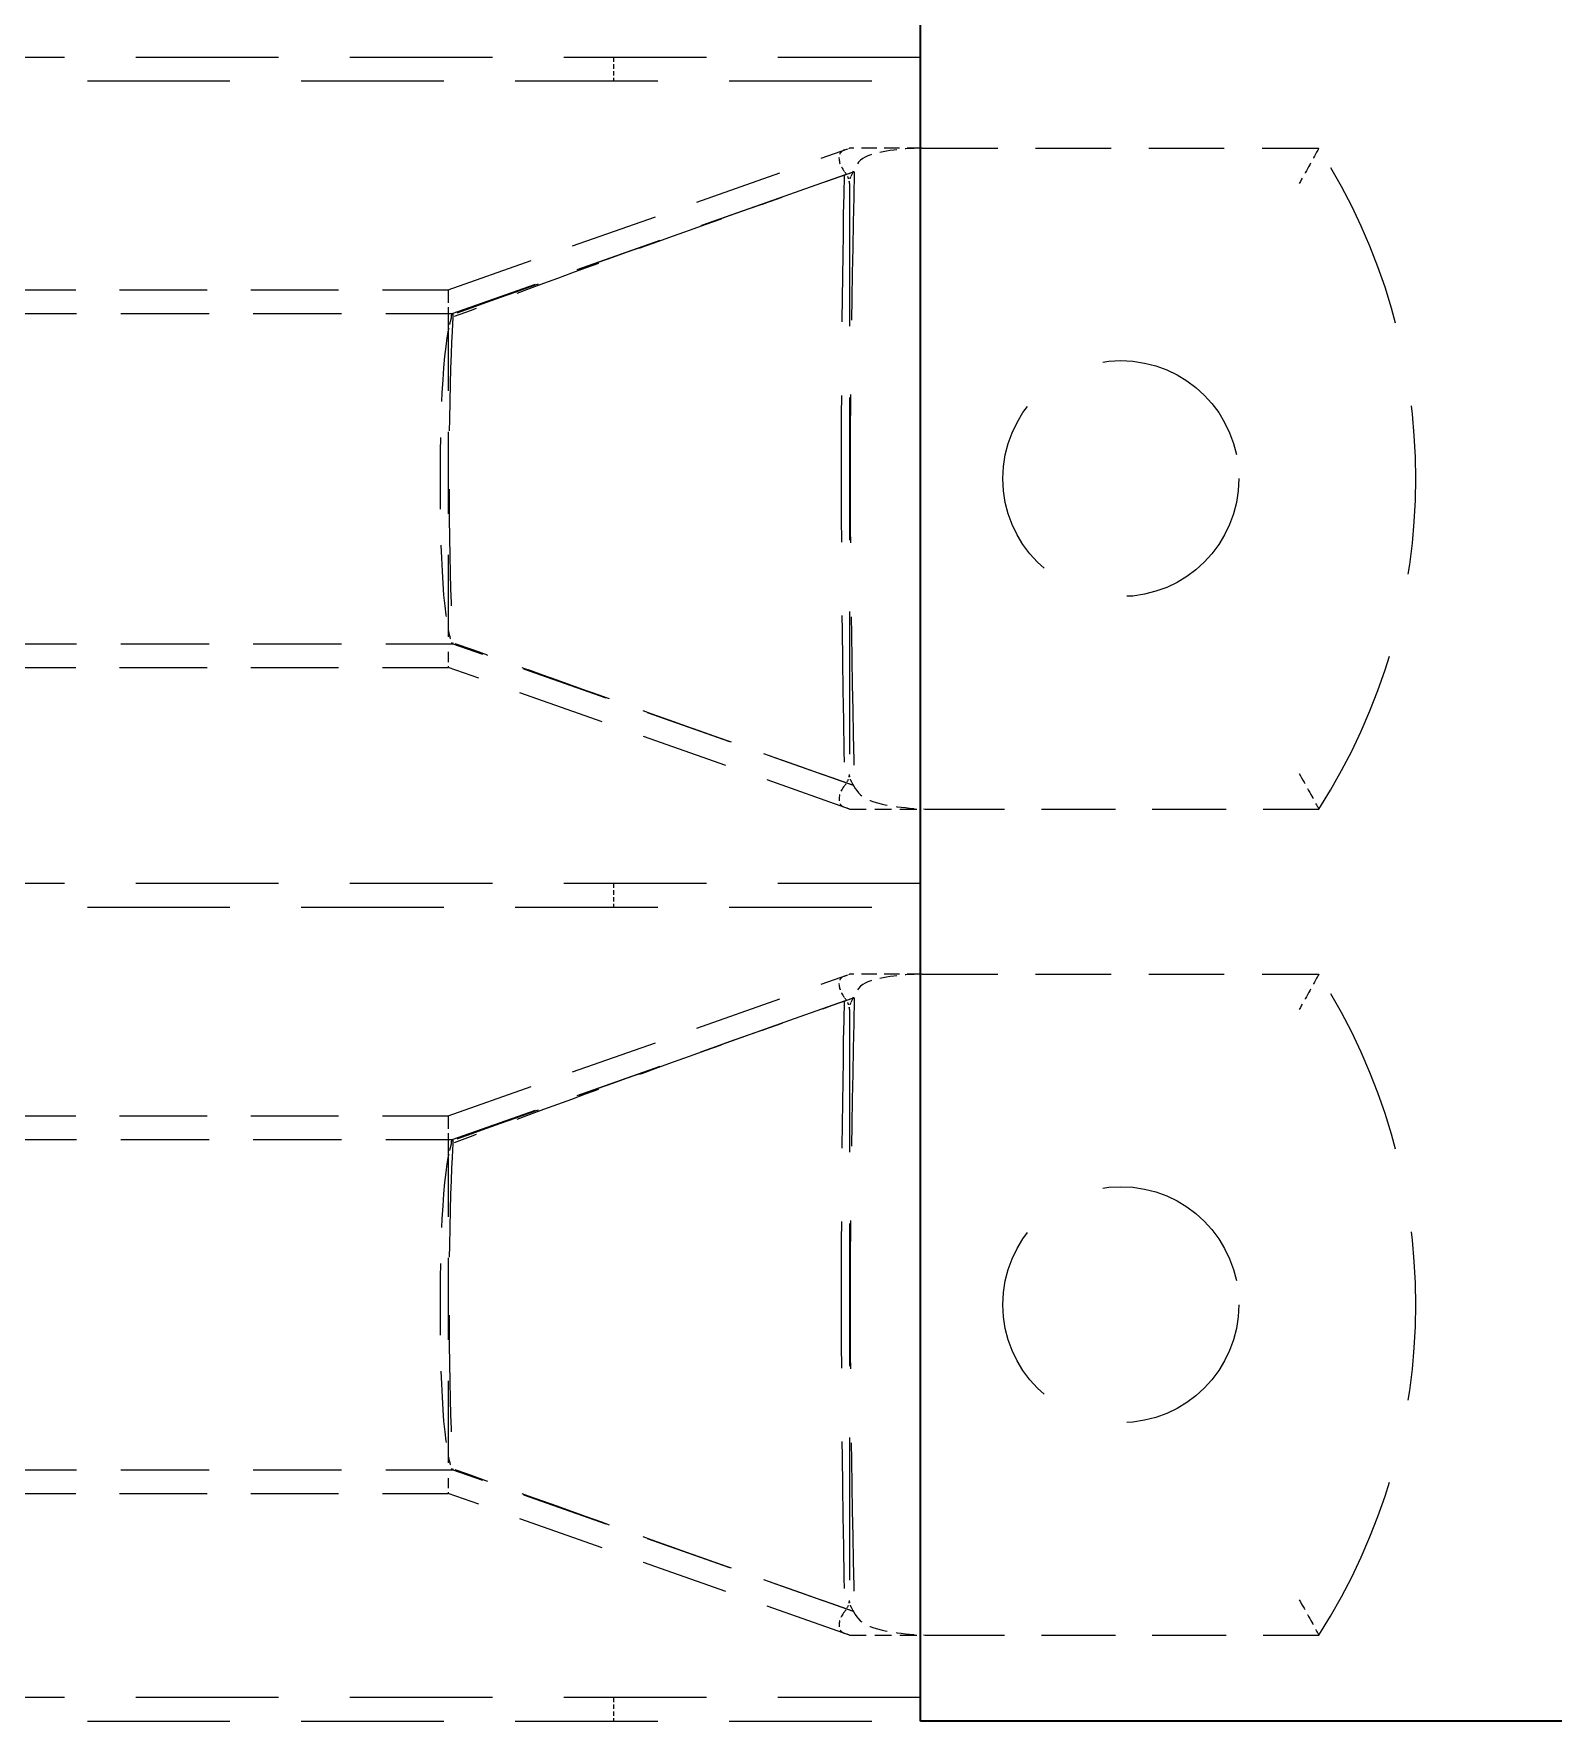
# Model space of a CAD drawing. Header units: millimetres. Extents: x -116965 to 323937, y 291661 to 566926.
# Drawn here: x -25186.9 to -25122.5, y 326404.8 to 326476.3 of the extents above; entities that cross this region are included whole.
import ezdxf

# ---------------------------------------------------------------- set-up
doc = ezdxf.new("R2010")
doc.units = ezdxf.units.MM
doc.linetypes.add('DASHED', pattern=[0.75, 0.5, -0.25])
doc.layers.add('Hidden Edges(Schneider)', color=7, linetype='DASHED', lineweight=18)
doc.layers.add('Sketch Geometry(Schneider)', color=7, linetype='Continuous', lineweight=35)

msp = doc.modelspace()

# ---------------------------------------------------------------- linework, layer by layer
at = {"layer": 'Hidden Edges(Schneider)', "ltscale": 13.152804}
msp.add_line((-25149.337048, 326406.814083), (-25149.335723, 326542.814083), dxfattribs=at)
at = {"layer": 'Hidden Edges(Schneider)', "ltscale": 12.088975}
for p, q in [((-25149.336381, 326475.314083), (-25211.836381, 326475.314692)), ((-25211.83639, 326474.314692), (-25149.33639, 326474.314083)), ((-25152.341278, 326469.964694), (-25152.341168, 326444.964694)), ((-25149.336721, 326440.314083), (-25211.836721, 326440.314692)), ((-25211.836731, 326439.314692), (-25149.336731, 326439.314083)), ((-25152.341223, 326434.964744), (-25152.341223, 326409.964744)), ((-25149.337058, 326405.814083), (-25211.837058, 326405.814692)), ((-25211.837067, 326404.814692), (-25149.337067, 326404.814083))]:
    msp.add_line(p, q, dxfattribs=at)
at = {"layer": 'Hidden Edges(Schneider)', "ltscale": 0.380655}
for p, q in [((-25162.336381, 326475.31421), (-25162.33639, 326474.31421)), ((-25162.336721, 326440.31421), (-25162.336731, 326439.31421)), ((-25162.337058, 326405.81421), (-25162.337067, 326404.81421))]:
    msp.add_line(p, q, dxfattribs=at)
at = {"layer": 'Hidden Edges(Schneider)', "ltscale": 7.449037}
for p, q in [((-25169.341258, 326465.464619), (-25152.406738, 326471.441592)), ((-25169.341223, 326430.464744), (-25152.406677, 326436.441643))]:
    msp.add_line(p, q, dxfattribs=at)
at = {"layer": 'Hidden Edges(Schneider)', "ltscale": 0.201338}
for p, q in [((-25152.550848, 326471.390693), (-25152.341283, 326471.464694)), ((-25152.550787, 326436.390744), (-25152.341222, 326436.464744))]:
    msp.add_line(p, q, dxfattribs=at)
at = {"layer": 'Hidden Edges(Schneider)', "ltscale": 1.288667}
for p, q in [((-25149.253379, 326471.464707), (-25152.341283, 326471.464694)), ((-25149.253317, 326436.464744), (-25152.341222, 326436.464744))]:
    msp.add_line(p, q, dxfattribs=at)
at = {"layer": 'Hidden Edges(Schneider)', "ltscale": 6.397583}
for p, q in [((-25149.253378, 326471.464707), (-25132.450759, 326471.464781)), ((-25149.253316, 326436.464744), (-25132.450698, 326436.464744))]:
    msp.add_line(p, q, dxfattribs=at)
at = {"layer": 'Hidden Edges(Schneider)', "ltscale": 7.478323}
for p, q in [((-25169.171086, 326464.464223), (-25152.169987, 326470.464695)), ((-25169.171055, 326429.464347), (-25152.16993, 326435.464744))]:
    msp.add_line(p, q, dxfattribs=at)
at = {"layer": 'Hidden Edges(Schneider)', "ltscale": 0.425662}
for p, q in [((-25152.168638, 326470.464695), (-25152.169987, 326470.464695)), ((-25152.168581, 326435.464744), (-25152.16993, 326435.464744))]:
    msp.add_line(p, q, dxfattribs=at)
at = {"layer": 'Hidden Edges(Schneider)', "ltscale": 0.012168}
for p, q in [((-25152.168637, 326470.464695), (-25152.136416, 326470.464695)), ((-25152.16858, 326435.464744), (-25152.136359, 326435.464744))]:
    msp.add_line(p, q, dxfattribs=at)
at = {"layer": 'Hidden Edges(Schneider)', "ltscale": 7.424625}
for p, q in [((-25188.841258, 326465.464534), (-25169.341258, 326465.464619)), ((-25188.841188, 326449.464534), (-25169.341188, 326449.464619)), ((-25188.841223, 326430.464744), (-25169.341223, 326430.464744)), ((-25188.841223, 326414.464744), (-25169.341223, 326414.464744))]:
    msp.add_line(p, q, dxfattribs=at)
at = {"layer": 'Hidden Edges(Schneider)', "ltscale": 0.668005}
for p, q in [((-25169.341258, 326465.464619), (-25169.341257, 326465.272957)), ((-25169.341223, 326430.464744), (-25169.341223, 326430.273082))]:
    msp.add_line(p, q, dxfattribs=at)
at = {"layer": 'Hidden Edges(Schneider)', "ltscale": 0.717562}
for p, q in [((-25169.341257, 326465.272957), (-25169.341254, 326464.650918)), ((-25169.341223, 326430.273082), (-25169.341223, 326429.651043))]:
    msp.add_line(p, q, dxfattribs=at)
at = {"layer": 'Hidden Edges(Schneider)', "ltscale": 7.490276}
for p, q in [((-25188.841254, 326464.464534), (-25169.168829, 326464.46462)), ((-25188.841223, 326429.464744), (-25169.168799, 326429.464744))]:
    msp.add_line(p, q, dxfattribs=at)
at = {"layer": 'Hidden Edges(Schneider)', "ltscale": 6.941694}
for p, q in [((-25169.341254, 326464.650918), (-25169.341191, 326450.120326)), ((-25169.341223, 326429.651043), (-25169.341223, 326415.120451))]:
    msp.add_line(p, q, dxfattribs=at)
at = {"layer": 'Hidden Edges(Schneider)', "ltscale": 7.490227}
for p, q in [((-25188.841192, 326450.464534), (-25169.168896, 326450.46462)), ((-25188.841223, 326415.464744), (-25169.168927, 326415.464744))]:
    msp.add_line(p, q, dxfattribs=at)
at = {"layer": 'Hidden Edges(Schneider)', "ltscale": 7.405894}
for p, q in [((-25152.169873, 326444.464695), (-25169.170885, 326450.464968)), ((-25152.16993, 326409.464744), (-25169.170916, 326415.465092))]:
    msp.add_line(p, q, dxfattribs=at)
at = {"layer": 'Hidden Edges(Schneider)', "ltscale": 0.873685}
for p, q in [((-25169.341191, 326450.120326), (-25169.341188, 326449.522955)), ((-25169.341223, 326415.120451), (-25169.341223, 326414.52308))]:
    msp.add_line(p, q, dxfattribs=at)
at = {"layer": 'Hidden Edges(Schneider)', "ltscale": 0.367974}
for p, q in [((-25169.341188, 326449.522955), (-25169.341188, 326449.464619)), ((-25169.341223, 326414.52308), (-25169.341223, 326414.464744))]:
    msp.add_line(p, q, dxfattribs=at)
at = {"layer": 'Hidden Edges(Schneider)', "ltscale": 7.405465}
for p, q in [((-25152.341161, 326443.464694), (-25169.341188, 326449.464619)), ((-25152.341223, 326408.464744), (-25169.341223, 326414.464744))]:
    msp.add_line(p, q, dxfattribs=at)
at = {"layer": 'Hidden Edges(Schneider)', "ltscale": 0.154332}
for p, q in [((-25152.169656, 326444.464694), (-25152.552106, 326444.599742)), ((-25152.169713, 326409.464744), (-25152.552163, 326409.599794))]:
    msp.add_line(p, q, dxfattribs=at)
at = {"layer": 'Hidden Edges(Schneider)', "ltscale": 0.240019}
for p, q in [((-25152.169873, 326444.464694), (-25152.169656, 326444.464694)), ((-25152.16993, 326409.464744), (-25152.169713, 326409.464744))]:
    msp.add_line(p, q, dxfattribs=at)
at = {"layer": 'Hidden Edges(Schneider)', "ltscale": 0.012599}
for p, q in [((-25152.169655, 326444.464695), (-25152.136302, 326444.464695)), ((-25152.169712, 326409.464744), (-25152.136359, 326409.464744))]:
    msp.add_line(p, q, dxfattribs=at)
at = {"layer": 'Hidden Edges(Schneider)', "ltscale": 0.201444}
for p, q in [((-25152.34116, 326443.464695), (-25152.550712, 326443.538796)), ((-25152.341222, 326408.464745), (-25152.550773, 326408.538848))]:
    msp.add_line(p, q, dxfattribs=at)
at = {"layer": 'Hidden Edges(Schneider)', "ltscale": 1.424246}
for p, q in [((-25152.34116, 326443.464695), (-25148.905811, 326443.46471)), ((-25152.341222, 326408.464745), (-25148.905872, 326408.464745))]:
    msp.add_line(p, q, dxfattribs=at)
at = {"layer": 'Hidden Edges(Schneider)', "ltscale": 6.265292}
for p, q in [((-25148.905811, 326443.464709), (-25132.450637, 326443.464781)), ((-25148.905872, 326408.464744), (-25132.450698, 326408.464744))]:
    msp.add_line(p, q, dxfattribs=at)
at = {"layer": 'Hidden Edges(Schneider)', "ltscale": 1.196077}
msp.add_line((-25149.337048, 326406.814083), (-25149.337067, 326404.814083), dxfattribs=at)
at = {"layer": 'Hidden Edges(Schneider)', "ltscale": 0.557454, "flags": 128}
for points in [[(-25152.550848, 326471.390693), (-25152.58941, 326471.375333), (-25152.624395, 326471.357709), (-25152.655859, 326471.337693), (-25152.68385, 326471.315161), (-25152.708414, 326471.289984), (-25152.729504, 326471.262191), (-25152.747075, 326471.231933), (-25152.761204, 326471.199263), (-25152.771957, 326471.164234), (-25152.779407, 326471.126897), (-25152.783617, 326471.087353), (-25152.784616, 326471.045894), (-25152.782422, 326471.002713), (-25152.777055, 326470.957984), (-25152.768534, 326470.911884), (-25152.756878, 326470.864586), (-25152.742115, 326470.816345), (-25152.724269, 326470.767557), (-25152.703328, 326470.718459), (-25152.679283, 326470.669275), (-25152.652201, 326470.620386), (-25152.622163, 326470.572183), (-25152.589158, 326470.524868), (-25152.553183, 326470.478642)], [(-25152.550787, 326436.390744), (-25152.589349, 326436.375385), (-25152.624334, 326436.357761), (-25152.655799, 326436.337745), (-25152.683789, 326436.315213), (-25152.708353, 326436.290036), (-25152.729444, 326436.262243), (-25152.747015, 326436.231985), (-25152.761144, 326436.199315), (-25152.771896, 326436.164286), (-25152.779347, 326436.12695), (-25152.783557, 326436.087405), (-25152.784556, 326436.045946), (-25152.782363, 326436.002765), (-25152.776996, 326435.958037), (-25152.768475, 326435.911936), (-25152.756819, 326435.864639), (-25152.742056, 326435.816397), (-25152.72421, 326435.76761), (-25152.70327, 326435.718511), (-25152.679226, 326435.669327), (-25152.652144, 326435.620438), (-25152.622105, 326435.572235), (-25152.589101, 326435.524919), (-25152.553126, 326435.478693)]]:
    msp.add_lwpolyline(points, dxfattribs=at)
at = {"layer": 'Hidden Edges(Schneider)', "ltscale": 1.451882, "flags": 128}
for points in [[(-25149.253379, 326471.464707), (-25149.429861, 326471.462789), (-25149.603556, 326471.457415), (-25149.777189, 326471.448905), (-25149.950498, 326471.437426), (-25150.122314, 326471.423155), (-25150.291467, 326471.406263), (-25150.456787, 326471.386927), (-25150.617102, 326471.36532), (-25150.771242, 326471.341616), (-25150.918036, 326471.315989), (-25151.056314, 326471.288614), (-25151.186047, 326471.259386), (-25151.313441, 326471.226311), (-25151.437697, 326471.188381), (-25151.558172, 326471.143994), (-25151.673042, 326471.091265), (-25151.77962, 326471.028294), (-25151.875263, 326470.953786), (-25151.958414, 326470.868083), (-25152.031815, 326470.769764), (-25152.097316, 326470.660089), (-25152.157957, 326470.539665), (-25152.216986, 326470.408842), (-25152.277644, 326470.267968)], [(-25149.253317, 326436.464744), (-25149.4298, 326436.462827), (-25149.603495, 326436.457454), (-25149.777128, 326436.448944), (-25149.950437, 326436.437466), (-25150.122253, 326436.423195), (-25150.291406, 326436.406305), (-25150.456726, 326436.386969), (-25150.617041, 326436.365363), (-25150.771181, 326436.341659), (-25150.917975, 326436.316033), (-25151.056253, 326436.288658), (-25151.185986, 326436.259431), (-25151.31338, 326436.226357), (-25151.437637, 326436.188428), (-25151.558112, 326436.144041), (-25151.672982, 326436.091312), (-25151.77956, 326436.028342), (-25151.875204, 326435.953834), (-25151.958355, 326435.868132), (-25152.031757, 326435.769814), (-25152.097258, 326435.660138), (-25152.157899, 326435.539715), (-25152.21693, 326435.408891), (-25152.277588, 326435.268018)]]:
    msp.add_lwpolyline(points, dxfattribs=at)
at = {"layer": 'Hidden Edges(Schneider)', "ltscale": 0.963137, "flags": 128}
for points in [[(-25132.45076, 326471.464781), (-25132.452768, 326471.461101), (-25132.458752, 326471.450148), (-25132.468637, 326471.432058), (-25132.48236, 326471.406964), (-25132.499846, 326471.375001), (-25132.520898, 326471.336566), (-25132.545269, 326471.292105), (-25132.572811, 326471.241927), (-25132.603361, 326471.186342), (-25132.636763, 326471.125656), (-25132.672774, 326471.060341), (-25132.711083, 326470.990975), (-25132.751518, 326470.91789), (-25132.793913, 326470.841411), (-25132.838097, 326470.761863), (-25132.883901, 326470.679573), (-25132.931108, 326470.594948), (-25132.979507, 326470.508388), (-25133.028935, 326470.420182), (-25133.079241, 326470.330621), (-25133.130253, 326470.240018), (-25133.181813, 326470.148667), (-25133.233773, 326470.056832), (-25133.285987, 326469.964777)], [(-25133.285877, 326444.964777), (-25133.233663, 326444.872723), (-25133.181701, 326444.78089), (-25133.130141, 326444.689537), (-25133.079128, 326444.598936), (-25133.028821, 326444.509374), (-25132.979392, 326444.421169), (-25132.930993, 326444.334609), (-25132.883786, 326444.249985), (-25132.83798, 326444.167695), (-25132.793796, 326444.088149), (-25132.7514, 326444.01167), (-25132.710964, 326443.938585), (-25132.672655, 326443.86922), (-25132.636644, 326443.803905), (-25132.603241, 326443.743218), (-25132.57269, 326443.687633), (-25132.545147, 326443.637456), (-25132.520776, 326443.592996), (-25132.499724, 326443.55456), (-25132.482238, 326443.522598), (-25132.468514, 326443.497505), (-25132.458629, 326443.479413), (-25132.452645, 326443.468461), (-25132.450638, 326443.464782)], [(-25132.450699, 326436.464744), (-25132.452706, 326436.461064), (-25132.458691, 326436.450111), (-25132.468576, 326436.432021), (-25132.482299, 326436.406927), (-25132.499785, 326436.374965), (-25132.520837, 326436.336529), (-25132.545208, 326436.292069), (-25132.57275, 326436.241891), (-25132.603301, 326436.186305), (-25132.636704, 326436.12562), (-25132.672714, 326436.060305), (-25132.711023, 326435.99094), (-25132.751459, 326435.917855), (-25132.793855, 326435.841375), (-25132.838039, 326435.761828), (-25132.883843, 326435.679538), (-25132.93105, 326435.594914), (-25132.979449, 326435.508353), (-25133.028878, 326435.420148), (-25133.079185, 326435.330587), (-25133.130197, 326435.239984), (-25133.181757, 326435.148633), (-25133.233718, 326435.056798), (-25133.285932, 326434.964744)], [(-25133.285932, 326409.964744), (-25133.233718, 326409.87269), (-25133.181757, 326409.780856), (-25133.130197, 326409.689504), (-25133.079185, 326409.598902), (-25133.028878, 326409.50934), (-25132.979449, 326409.421135), (-25132.93105, 326409.334575), (-25132.883844, 326409.24995), (-25132.838039, 326409.16766), (-25132.793855, 326409.088114), (-25132.751459, 326409.011634), (-25132.711023, 326408.938549), (-25132.672714, 326408.869184), (-25132.636704, 326408.803869), (-25132.603301, 326408.743182), (-25132.57275, 326408.687597), (-25132.545208, 326408.63742), (-25132.520837, 326408.592959), (-25132.499785, 326408.554524), (-25132.482299, 326408.522561), (-25132.468576, 326408.497468), (-25132.458691, 326408.479377), (-25132.452706, 326408.468424), (-25132.450699, 326408.464745)]]:
    msp.add_lwpolyline(points, dxfattribs=at)
at = {"layer": 'Hidden Edges(Schneider)', "ltscale": 7.309569, "flags": 128}
for points in [[(-25168.961305, 326464.488023), (-25168.328788, 326464.71578), (-25167.711915, 326464.937709), (-25167.107708, 326465.154887), (-25166.513174, 326465.368393), (-25165.925316, 326465.579306), (-25165.341132, 326465.788701), (-25164.757615, 326465.997654), (-25164.171757, 326466.207238), (-25163.580549, 326466.418524), (-25162.980977, 326466.63258), (-25162.370033, 326466.850476), (-25161.744705, 326467.073273), (-25161.101987, 326467.302034), (-25160.438879, 326467.537817), (-25159.7447, 326467.784409), (-25159.006429, 326468.046415), (-25158.229236, 326468.321984), (-25157.418728, 326468.609122), (-25156.580521, 326468.905849), (-25155.720225, 326469.210193), (-25154.84344, 326469.520194), (-25153.955751, 326469.833904), (-25153.062727, 326470.149382), (-25152.169911, 326470.464695)], [(-25168.961274, 326429.488147), (-25168.328756, 326429.7159), (-25167.711882, 326429.937827), (-25167.107674, 326430.155002), (-25166.513139, 326430.368506), (-25165.92528, 326430.579416), (-25165.341095, 326430.788809), (-25164.757578, 326430.997759), (-25164.171719, 326431.20734), (-25163.58051, 326431.418624), (-25162.980937, 326431.632678), (-25162.369992, 326431.85057), (-25161.744663, 326432.073365), (-25161.101944, 326432.302122), (-25160.438835, 326432.537903), (-25159.744655, 326432.784492), (-25159.006383, 326433.046495), (-25158.229188, 326433.32206), (-25157.418679, 326433.609195), (-25156.580471, 326433.905918), (-25155.720173, 326434.210258), (-25154.843387, 326434.520256), (-25153.955697, 326434.833962), (-25153.062672, 326435.149436), (-25152.169854, 326435.464744)]]:
    msp.add_lwpolyline(points, dxfattribs=at)
at = {"layer": 'Hidden Edges(Schneider)', "ltscale": 0.162718, "flags": 128}
for points in [[(-25152.571657, 326470.321751), (-25152.55494, 326470.327668), (-25152.538214, 326470.333589), (-25152.521482, 326470.339513), (-25152.504745, 326470.34544), (-25152.488001, 326470.35137), (-25152.47125, 326470.357304), (-25152.454494, 326470.363241), (-25152.437731, 326470.369181), (-25152.42096, 326470.375125), (-25152.404185, 326470.381072), (-25152.387401, 326470.387023), (-25152.370614, 326470.392977), (-25152.353817, 326470.398934), (-25152.337016, 326470.404895), (-25152.320207, 326470.410859), (-25152.303392, 326470.416826), (-25152.286571, 326470.422798), (-25152.269741, 326470.428772), (-25152.252907, 326470.43475), (-25152.236067, 326470.440732), (-25152.219218, 326470.446717), (-25152.202364, 326470.452706), (-25152.185503, 326470.458699), (-25152.168638, 326470.464695)], [(-25152.571601, 326435.321803), (-25152.554883, 326435.32772), (-25152.538158, 326435.33364), (-25152.521426, 326435.339564), (-25152.504689, 326435.345491), (-25152.487945, 326435.351422), (-25152.471193, 326435.357355), (-25152.454437, 326435.363292), (-25152.437674, 326435.369232), (-25152.420904, 326435.375176), (-25152.404129, 326435.381123), (-25152.387344, 326435.387073), (-25152.370557, 326435.393027), (-25152.35376, 326435.398984), (-25152.336959, 326435.404945), (-25152.32015, 326435.410909), (-25152.303335, 326435.416877), (-25152.286514, 326435.422848), (-25152.269684, 326435.428822), (-25152.25285, 326435.4348), (-25152.23601, 326435.440782), (-25152.219161, 326435.446767), (-25152.202307, 326435.452756), (-25152.185446, 326435.458748), (-25152.168581, 326435.464744)]]:
    msp.add_lwpolyline(points, dxfattribs=at)
at = {"layer": 'Hidden Edges(Schneider)', "ltscale": 0.21928, "flags": 128}
for points in [[(-25152.341277, 326469.964694), (-25152.341735, 326469.988177), (-25152.343096, 326470.011602), (-25152.345349, 326470.034964), (-25152.34848, 326470.058258), (-25152.352473, 326470.081481), (-25152.357292, 326470.10453), (-25152.362897, 326470.127329), (-25152.369251, 326470.149874), (-25152.376323, 326470.172157), (-25152.384083, 326470.194173), (-25152.3925, 326470.215916), (-25152.401536, 326470.23738), (-25152.411166, 326470.258558), (-25152.421353, 326470.279446), (-25152.432068, 326470.300037), (-25152.443276, 326470.320324), (-25152.455009, 326470.340402), (-25152.467328, 326470.360403), (-25152.480229, 326470.380325), (-25152.493702, 326470.400164), (-25152.507743, 326470.419918), (-25152.522341, 326470.439585), (-25152.53749, 326470.45916), (-25152.553183, 326470.478642)], [(-25152.341222, 326434.964744), (-25152.34168, 326434.988227), (-25152.343041, 326435.011652), (-25152.345294, 326435.035014), (-25152.348425, 326435.058309), (-25152.352418, 326435.081531), (-25152.357236, 326435.10458), (-25152.362842, 326435.12738), (-25152.369196, 326435.149924), (-25152.376267, 326435.172208), (-25152.384028, 326435.194224), (-25152.392444, 326435.215967), (-25152.40148, 326435.23743), (-25152.41111, 326435.258609), (-25152.421297, 326435.279497), (-25152.432012, 326435.300087), (-25152.44322, 326435.320375), (-25152.454952, 326435.340453), (-25152.467271, 326435.360454), (-25152.480172, 326435.380376), (-25152.493645, 326435.400215), (-25152.507686, 326435.419969), (-25152.522284, 326435.439636), (-25152.537433, 326435.459211), (-25152.553126, 326435.478693)]]:
    msp.add_lwpolyline(points, dxfattribs=at)
at = {"layer": 'Hidden Edges(Schneider)', "ltscale": 12.573951, "flags": 128}
for points in [[(-25152.136415, 326470.464695), (-25152.159318, 326469.385543), (-25152.181715, 326468.313429), (-25152.203316, 326467.243659), (-25152.22382, 326466.171539), (-25152.242936, 326465.092373), (-25152.260367, 326464.001466), (-25152.275819, 326462.894126), (-25152.288844, 326461.778848), (-25152.298976, 326460.67974), (-25152.3062, 326459.593336), (-25152.310509, 326458.515173), (-25152.311899, 326457.440792), (-25152.310366, 326456.36573), (-25152.305905, 326455.285527), (-25152.298514, 326454.195723), (-25152.288186, 326453.091857), (-25152.275032, 326451.977732), (-25152.259604, 326450.880531), (-25152.24223, 326449.798842), (-25152.223197, 326448.728143), (-25152.202801, 326447.663904), (-25152.181324, 326446.601599), (-25152.159063, 326445.536705), (-25152.136301, 326444.464694)], [(-25152.136358, 326435.464744), (-25152.159266, 326434.385592), (-25152.181667, 326433.313479), (-25152.203273, 326432.243709), (-25152.223782, 326431.171589), (-25152.242903, 326430.092423), (-25152.260338, 326429.001516), (-25152.275795, 326427.894176), (-25152.288825, 326426.778898), (-25152.298962, 326425.679791), (-25152.306191, 326424.593386), (-25152.310504, 326423.515223), (-25152.311899, 326422.440842), (-25152.310371, 326421.365781), (-25152.305915, 326420.285577), (-25152.298528, 326419.195773), (-25152.288205, 326418.091907), (-25152.275056, 326416.977782), (-25152.259633, 326415.880581), (-25152.242264, 326414.798892), (-25152.223236, 326413.728193), (-25152.202844, 326412.663954), (-25152.181372, 326411.601649), (-25152.159115, 326410.536755), (-25152.136358, 326409.464744)]]:
    msp.add_lwpolyline(points, dxfattribs=at)
at = {"layer": 'Hidden Edges(Schneider)', "ltscale": 7.371637, "flags": 128}
for points in [[(-25152.571657, 326470.321751), (-25153.530187, 326469.981156), (-25154.44319, 326469.656345), (-25155.313679, 326469.346235), (-25156.144662, 326469.049749), (-25156.93914, 326468.76581), (-25157.700119, 326468.493343), (-25158.430596, 326468.231278), (-25159.133565, 326467.978543), (-25159.812023, 326467.734069), (-25160.46896, 326467.496787), (-25161.107368, 326467.265628), (-25161.730238, 326467.039521), (-25162.340572, 326466.817394), (-25162.941366, 326466.598173), (-25163.535636, 326466.380782), (-25164.126391, 326466.164145), (-25164.716654, 326465.947182), (-25165.309448, 326465.728815), (-25165.907796, 326465.507967), (-25166.514719, 326465.283558), (-25167.133228, 326465.054507), (-25167.766321, 326464.819735), (-25168.416998, 326464.578154), (-25169.088226, 326464.328677)], [(-25152.571601, 326435.321803), (-25153.530132, 326434.981212), (-25154.443137, 326434.656404), (-25155.313627, 326434.346299), (-25156.144611, 326434.049816), (-25156.939091, 326433.76588), (-25157.70007, 326433.493417), (-25158.430549, 326433.231355), (-25159.133519, 326432.978623), (-25159.811977, 326432.734152), (-25160.468916, 326432.496873), (-25161.107325, 326432.265717), (-25161.730196, 326432.039613), (-25162.34053, 326431.817489), (-25162.941326, 326431.59827), (-25163.535596, 326431.380882), (-25164.126352, 326431.164247), (-25164.716617, 326430.947287), (-25165.309412, 326430.728923), (-25165.907761, 326430.508077), (-25166.514684, 326430.28367), (-25167.133195, 326430.054623), (-25167.766289, 326429.819853), (-25168.416967, 326429.578275), (-25169.088196, 326429.328801)]]:
    msp.add_lwpolyline(points, dxfattribs=at)
at = {"layer": 'Hidden Edges(Schneider)', "ltscale": 12.438948, "flags": 128}
for points in [[(-25152.571657, 326470.321751), (-25152.586598, 326469.50518), (-25152.601028, 326468.667774), (-25152.614829, 326467.809309), (-25152.627881, 326466.92956), (-25152.640069, 326466.028303), (-25152.651271, 326465.105314), (-25152.661371, 326464.160369), (-25152.67025, 326463.193243), (-25152.67779, 326462.203712), (-25152.683867, 326461.191552), (-25152.688371, 326460.156539), (-25152.691177, 326459.098448), (-25152.692169, 326458.017055), (-25152.69123, 326456.912136), (-25152.688238, 326455.783467), (-25152.683075, 326454.630823), (-25152.675625, 326453.453981), (-25152.665768, 326452.252715), (-25152.653384, 326451.026801), (-25152.638358, 326449.776017), (-25152.620566, 326448.500137), (-25152.599978, 326447.202334), (-25152.576984, 326445.89735), (-25152.552106, 326444.599742)], [(-25152.571601, 326435.321803), (-25152.586545, 326434.505232), (-25152.600979, 326433.667825), (-25152.614783, 326432.80936), (-25152.627839, 326431.929611), (-25152.640032, 326431.028354), (-25152.651238, 326430.105366), (-25152.661342, 326429.160421), (-25152.670225, 326428.193295), (-25152.677769, 326427.203764), (-25152.683851, 326426.191604), (-25152.688359, 326425.156591), (-25152.69117, 326424.0985), (-25152.692167, 326423.017107), (-25152.691232, 326421.912188), (-25152.688245, 326420.783519), (-25152.683088, 326419.630875), (-25152.675642, 326418.454033), (-25152.665791, 326417.252767), (-25152.653412, 326416.026853), (-25152.638392, 326414.776069), (-25152.620606, 326413.500188), (-25152.600023, 326412.202385), (-25152.577035, 326410.897401), (-25152.552163, 326409.599794)]]:
    msp.add_lwpolyline(points, dxfattribs=at)
at = {"layer": 'Hidden Edges(Schneider)', "ltscale": 0.119471, "flags": 128}
for points in [[(-25152.341277, 326469.964694), (-25152.34116, 326469.977961), (-25152.34081, 326469.991186), (-25152.340223, 326470.004368), (-25152.339408, 326470.017508), (-25152.338361, 326470.030603), (-25152.337086, 326470.043655), (-25152.335581, 326470.056663), (-25152.333853, 326470.069625), (-25152.331898, 326470.082543), (-25152.329719, 326470.095415), (-25152.32732, 326470.10824), (-25152.324698, 326470.121019), (-25152.321858, 326470.133752), (-25152.318802, 326470.146434), (-25152.315538, 326470.15903), (-25152.312074, 326470.171527), (-25152.308414, 326470.183925), (-25152.304564, 326470.196225), (-25152.300525, 326470.208427), (-25152.296303, 326470.220531), (-25152.291899, 326470.232537), (-25152.287319, 326470.244445), (-25152.282565, 326470.256255), (-25152.277644, 326470.267968)], [(-25152.341222, 326434.964744), (-25152.341105, 326434.978012), (-25152.340755, 326434.991236), (-25152.340168, 326435.004419), (-25152.339353, 326435.017558), (-25152.338306, 326435.030654), (-25152.33703, 326435.043706), (-25152.335526, 326435.056713), (-25152.333798, 326435.069676), (-25152.331842, 326435.082593), (-25152.329663, 326435.095465), (-25152.327265, 326435.108291), (-25152.324642, 326435.12107), (-25152.321803, 326435.133802), (-25152.318746, 326435.146484), (-25152.315482, 326435.15908), (-25152.312018, 326435.171577), (-25152.308358, 326435.183976), (-25152.304508, 326435.196276), (-25152.300469, 326435.208478), (-25152.296247, 326435.220581), (-25152.291843, 326435.232587), (-25152.287263, 326435.244495), (-25152.282509, 326435.256305), (-25152.277588, 326435.268018)]]:
    msp.add_lwpolyline(points, dxfattribs=at)
at = {"layer": 'Hidden Edges(Schneider)', "ltscale": 0.604199, "flags": 128}
for points in [[(-25169.213827, 326464.281968), (-25169.218773, 326464.266704), (-25169.223763, 326464.250839), (-25169.228794, 326464.234375), (-25169.233866, 326464.217313), (-25169.238976, 326464.199654), (-25169.244125, 326464.181401), (-25169.24931, 326464.162554), (-25169.254529, 326464.143115), (-25169.259783, 326464.123084), (-25169.265066, 326464.102465), (-25169.270379, 326464.081256), (-25169.275721, 326464.059461), (-25169.281087, 326464.03708), (-25169.286478, 326464.014115), (-25169.291891, 326463.990567), (-25169.297325, 326463.966438), (-25169.302775, 326463.941728), (-25169.308242, 326463.916441), (-25169.313722, 326463.890575), (-25169.319213, 326463.864133), (-25169.324714, 326463.837116), (-25169.330222, 326463.809526), (-25169.335735, 326463.781363), (-25169.34125, 326463.75263)], [(-25169.213797, 326429.282093), (-25169.218743, 326429.266828), (-25169.223733, 326429.250963), (-25169.228764, 326429.234499), (-25169.233836, 326429.217437), (-25169.238947, 326429.199779), (-25169.244095, 326429.181525), (-25169.249281, 326429.162678), (-25169.2545, 326429.14324), (-25169.259754, 326429.123209), (-25169.265037, 326429.102589), (-25169.27035, 326429.081381), (-25169.275692, 326429.059586), (-25169.281059, 326429.037205), (-25169.286449, 326429.01424), (-25169.291863, 326428.990692), (-25169.297296, 326428.966563), (-25169.302746, 326428.941853), (-25169.308213, 326428.916566), (-25169.313693, 326428.890699), (-25169.319185, 326428.864258), (-25169.324686, 326428.837241), (-25169.330194, 326428.809651), (-25169.335708, 326428.781488), (-25169.341222, 326428.752755)]]:
    msp.add_lwpolyline(points, dxfattribs=at)
at = {"layer": 'Hidden Edges(Schneider)', "ltscale": 9.881584, "flags": 128}
for points in [[(-25169.144752, 326464.421931), (-25169.153879, 326464.27682), (-25169.167074, 326464.031299), (-25169.183508, 326463.687912), (-25169.202181, 326463.252752), (-25169.222025, 326462.73287), (-25169.242031, 326462.134018), (-25169.26106, 326461.465823), (-25169.278094, 326460.740041), (-25169.292338, 326459.964838), (-25169.302995, 326459.151342), (-25169.309567, 326458.315108), (-25169.311829, 326457.465768), (-25169.309584, 326456.614375), (-25169.302962, 326455.77787), (-25169.292334, 326454.966385), (-25169.278102, 326454.189747), (-25169.26102, 326453.463295), (-25169.242015, 326452.796517), (-25169.222004, 326452.197129), (-25169.202133, 326451.676431), (-25169.183491, 326451.241961), (-25169.167049, 326450.898629), (-25169.153815, 326450.652359), (-25169.144688, 326450.50727)], [(-25169.144721, 326429.422055), (-25169.153849, 326429.276944), (-25169.167046, 326429.031424), (-25169.183481, 326428.688036), (-25169.202155, 326428.252877), (-25169.222002, 326427.732995), (-25169.24201, 326427.134142), (-25169.261042, 326426.465947), (-25169.27808, 326425.740165), (-25169.292328, 326424.964963), (-25169.302987, 326424.151467), (-25169.309563, 326423.315233), (-25169.311829, 326422.465893), (-25169.309588, 326421.6145), (-25169.302969, 326420.777995), (-25169.292345, 326419.96651), (-25169.278117, 326419.189871), (-25169.261037, 326418.463419), (-25169.242036, 326417.796641), (-25169.222027, 326417.197253), (-25169.202159, 326416.676556), (-25169.183518, 326416.242085), (-25169.167078, 326415.898753), (-25169.153844, 326415.652483), (-25169.144719, 326415.507394)]]:
    msp.add_lwpolyline(points, dxfattribs=at)
at = {"layer": 'Hidden Edges(Schneider)', "ltscale": 0.583476, "flags": 128}
for points in [[(-25169.213827, 326464.281968), (-25169.212196, 326464.296157), (-25169.210551, 326464.309783), (-25169.208891, 326464.322843), (-25169.207216, 326464.335338), (-25169.205526, 326464.347265), (-25169.203821, 326464.358623), (-25169.202102, 326464.369411), (-25169.200369, 326464.379628), (-25169.198621, 326464.389272), (-25169.196859, 326464.398342), (-25169.195084, 326464.406834), (-25169.193296, 326464.414742), (-25169.191496, 326464.422069), (-25169.189685, 326464.428813), (-25169.187862, 326464.434974), (-25169.186027, 326464.440554), (-25169.184182, 326464.445552), (-25169.182324, 326464.449968), (-25169.180456, 326464.453803), (-25169.178578, 326464.457056), (-25169.176689, 326464.459729), (-25169.17479, 326464.461821), (-25169.172882, 326464.463333), (-25169.170964, 326464.464265)], [(-25169.213797, 326429.282093), (-25169.212166, 326429.296282), (-25169.210521, 326429.309907), (-25169.208861, 326429.322968), (-25169.207186, 326429.335463), (-25169.205495, 326429.34739), (-25169.203791, 326429.358747), (-25169.202072, 326429.369536), (-25169.200338, 326429.379752), (-25169.198591, 326429.389396), (-25169.196829, 326429.398466), (-25169.195054, 326429.406958), (-25169.193266, 326429.414867), (-25169.191466, 326429.422194), (-25169.189655, 326429.428937), (-25169.187831, 326429.435099), (-25169.185996, 326429.440678), (-25169.184151, 326429.445676), (-25169.182294, 326429.450092), (-25169.180426, 326429.453927), (-25169.178547, 326429.45718), (-25169.176659, 326429.459854), (-25169.17476, 326429.461946), (-25169.172851, 326429.463457), (-25169.170933, 326429.464389)]]:
    msp.add_lwpolyline(points, dxfattribs=at)
at = {"layer": 'Hidden Edges(Schneider)', "ltscale": 0.321406, "flags": 128}
for points in [[(-25169.170964, 326464.464265), (-25169.1699, 326464.464531), (-25169.168834, 326464.46462), (-25169.167765, 326464.464532), (-25169.166693, 326464.464268), (-25169.165618, 326464.463827), (-25169.164542, 326464.46321), (-25169.163462, 326464.462415), (-25169.16238, 326464.461444), (-25169.161295, 326464.460297), (-25169.160208, 326464.458973), (-25169.159118, 326464.457473), (-25169.158025, 326464.455796), (-25169.15693, 326464.453943), (-25169.155834, 326464.451914), (-25169.154736, 326464.449708), (-25169.153634, 326464.447326), (-25169.15253, 326464.444768), (-25169.151425, 326464.442034), (-25169.150318, 326464.439123), (-25169.149209, 326464.436037), (-25169.148097, 326464.432774), (-25169.146984, 326464.429336), (-25169.145869, 326464.425721), (-25169.144752, 326464.421931)], [(-25169.170933, 326429.464389), (-25169.16987, 326429.464655), (-25169.168803, 326429.464744), (-25169.167735, 326429.464656), (-25169.166662, 326429.464392), (-25169.165588, 326429.463951), (-25169.164511, 326429.463334), (-25169.163431, 326429.462539), (-25169.162349, 326429.461568), (-25169.161264, 326429.460421), (-25169.160177, 326429.459097), (-25169.159087, 326429.457597), (-25169.157994, 326429.45592), (-25169.1569, 326429.454067), (-25169.155803, 326429.452038), (-25169.154705, 326429.449832), (-25169.153604, 326429.44745), (-25169.1525, 326429.444892), (-25169.151395, 326429.442158), (-25169.150287, 326429.439248), (-25169.149179, 326429.436161), (-25169.148066, 326429.432899), (-25169.146953, 326429.42946), (-25169.145838, 326429.425845), (-25169.144721, 326429.422055)]]:
    msp.add_lwpolyline(points, dxfattribs=at)
at = {"layer": 'Hidden Edges(Schneider)', "ltscale": 6.079625, "flags": 128}
for points in [[(-25169.34125, 326463.75263), (-25169.39628, 326463.43276), (-25169.448899, 326463.059079), (-25169.497367, 326462.634682), (-25169.540579, 326462.163653), (-25169.578099, 326461.649839), (-25169.609783, 326461.099535), (-25169.635893, 326460.516851), (-25169.656746, 326459.905672), (-25169.672605, 326459.271082), (-25169.683647, 326458.621709), (-25169.6901, 326457.962459), (-25169.692093, 326457.297829), (-25169.689642, 326456.633259), (-25169.682727, 326455.977865), (-25169.671252, 326455.336661), (-25169.655016, 326454.714017), (-25169.633738, 326454.11478), (-25169.607255, 326453.547075), (-25169.575341, 326453.015394), (-25169.537797, 326452.523284), (-25169.494701, 326452.075056), (-25169.446763, 326451.676435), (-25169.395048, 326451.330082), (-25169.341194, 326451.038363)], [(-25169.341222, 326428.752755), (-25169.396254, 326428.432885), (-25169.448874, 326428.059205), (-25169.497345, 326427.634808), (-25169.540558, 326427.163779), (-25169.578081, 326426.649965), (-25169.609768, 326426.099661), (-25169.635879, 326425.516977), (-25169.656735, 326424.905798), (-25169.672597, 326424.271209), (-25169.683642, 326423.621835), (-25169.690098, 326422.962585), (-25169.692093, 326422.297956), (-25169.689646, 326421.633385), (-25169.682733, 326420.977992), (-25169.671262, 326420.336787), (-25169.655028, 326419.714143), (-25169.633752, 326419.114907), (-25169.607273, 326418.547201), (-25169.57536, 326418.01552), (-25169.537819, 326417.52341), (-25169.494725, 326417.075182), (-25169.446788, 326416.67656), (-25169.395075, 326416.330207), (-25169.341222, 326416.038488)]]:
    msp.add_lwpolyline(points, dxfattribs=at)
at = {"layer": 'Hidden Edges(Schneider)', "ltscale": 0.741282, "flags": 128}
for points in [[(-25169.341194, 326451.038363), (-25169.334587, 326451.006684), (-25169.327988, 326450.975871), (-25169.321397, 326450.945926), (-25169.314821, 326450.916851), (-25169.308263, 326450.888658), (-25169.30173, 326450.861352), (-25169.295226, 326450.834937), (-25169.288753, 326450.809414), (-25169.282316, 326450.784788), (-25169.275918, 326450.761056), (-25169.269561, 326450.738225), (-25169.26325, 326450.716293), (-25169.256988, 326450.695262), (-25169.250776, 326450.675137), (-25169.244619, 326450.655916), (-25169.238519, 326450.637603), (-25169.232477, 326450.620201), (-25169.226496, 326450.60371), (-25169.220581, 326450.588131), (-25169.21473, 326450.573469), (-25169.208948, 326450.559721), (-25169.203236, 326450.546895), (-25169.197594, 326450.53499), (-25169.192027, 326450.524006)], [(-25169.341222, 326416.038488), (-25169.334616, 326416.006809), (-25169.328016, 326415.975996), (-25169.321425, 326415.946051), (-25169.31485, 326415.916975), (-25169.308292, 326415.888782), (-25169.301759, 326415.861476), (-25169.295255, 326415.835062), (-25169.288782, 326415.809539), (-25169.282345, 326415.784913), (-25169.275947, 326415.761181), (-25169.269591, 326415.73835), (-25169.26328, 326415.716418), (-25169.257018, 326415.695387), (-25169.250806, 326415.675262), (-25169.244649, 326415.656041), (-25169.238549, 326415.637728), (-25169.232507, 326415.620326), (-25169.226526, 326415.603834), (-25169.220611, 326415.588256), (-25169.21476, 326415.573593), (-25169.208979, 326415.559846), (-25169.203266, 326415.547019), (-25169.197624, 326415.535115), (-25169.192057, 326415.524131)]]:
    msp.add_lwpolyline(points, dxfattribs=at)
at = {"layer": 'Hidden Edges(Schneider)', "ltscale": 0.641942, "flags": 128}
for points in [[(-25169.144688, 326450.50727), (-25169.147038, 326450.499886), (-25169.149359, 326450.493205), (-25169.151649, 326450.487223), (-25169.153909, 326450.481942), (-25169.156138, 326450.47736), (-25169.158337, 326450.473483), (-25169.160503, 326450.470305), (-25169.162636, 326450.46783), (-25169.164737, 326450.466056), (-25169.166805, 326450.464986), (-25169.168839, 326450.464619), (-25169.170839, 326450.464957), (-25169.172805, 326450.465997), (-25169.174736, 326450.467742), (-25169.176632, 326450.470191), (-25169.178491, 326450.473347), (-25169.180315, 326450.477205), (-25169.182102, 326450.481771), (-25169.183851, 326450.487044), (-25169.185563, 326450.493022), (-25169.187237, 326450.499707), (-25169.188872, 326450.507098), (-25169.190468, 326450.515199), (-25169.192027, 326450.524006)], [(-25169.144719, 326415.507394), (-25169.147069, 326415.50001), (-25169.14939, 326415.49333), (-25169.15168, 326415.487348), (-25169.15394, 326415.482067), (-25169.156169, 326415.477484), (-25169.158367, 326415.473608), (-25169.160533, 326415.470429), (-25169.162667, 326415.467955), (-25169.164768, 326415.466181), (-25169.166836, 326415.46511), (-25169.16887, 326415.464743), (-25169.17087, 326415.465082), (-25169.172836, 326415.466121), (-25169.174767, 326415.467866), (-25169.176662, 326415.470315), (-25169.178522, 326415.473472), (-25169.180346, 326415.477329), (-25169.182133, 326415.481895), (-25169.183882, 326415.487169), (-25169.185593, 326415.493146), (-25169.187267, 326415.499831), (-25169.188903, 326415.507222), (-25169.190499, 326415.515324), (-25169.192057, 326415.524131)]]:
    msp.add_lwpolyline(points, dxfattribs=at)
at = {"layer": 'Hidden Edges(Schneider)', "ltscale": 7.245295, "flags": 128}
for points in [[(-25152.552106, 326444.599742), (-25153.501429, 326444.935091), (-25154.400583, 326445.252784), (-25155.253317, 326445.554158), (-25156.063386, 326445.84055), (-25156.83453, 326446.113291), (-25157.570489, 326446.373712), (-25158.274991, 326446.623142), (-25158.951755, 326446.86291), (-25159.604501, 326447.094338), (-25160.236936, 326447.318751), (-25160.852774, 326447.537476), (-25161.455726, 326447.751838), (-25162.049504, 326447.963165), (-25162.637836, 326448.172792), (-25163.224456, 326448.382056), (-25163.813113, 326448.592305), (-25164.40757, 326448.804882), (-25165.011595, 326449.021139), (-25165.628961, 326449.242429), (-25166.263439, 326449.470109), (-25166.918789, 326449.70553), (-25167.598762, 326449.950056), (-25168.307098, 326450.205052), (-25169.047512, 326450.471889)], [(-25152.552163, 326409.599794), (-25153.501484, 326409.935146), (-25154.400636, 326410.252844), (-25155.253369, 326410.554222), (-25156.063437, 326410.840617), (-25156.83458, 326411.113361), (-25157.570538, 326411.373785), (-25158.275038, 326411.623219), (-25158.951801, 326411.862989), (-25159.604546, 326412.09442), (-25160.23698, 326412.318836), (-25160.852818, 326412.537564), (-25161.455769, 326412.751928), (-25162.049545, 326412.963258), (-25162.637877, 326413.172887), (-25163.224496, 326413.382154), (-25163.813151, 326413.592406), (-25164.407608, 326413.804985), (-25165.011632, 326414.021245), (-25165.628997, 326414.242538), (-25166.263475, 326414.470221), (-25166.918823, 326414.705645), (-25167.598795, 326414.950174), (-25168.30713, 326415.205172), (-25169.047543, 326415.472013)]]:
    msp.add_lwpolyline(points, dxfattribs=at)
at = {"layer": 'Hidden Edges(Schneider)', "ltscale": 7.309675, "flags": 128}
for points in [[(-25152.169561, 326444.464694), (-25153.069459, 326444.782958), (-25153.977678, 326445.104244), (-25154.884886, 326445.425276), (-25155.78171, 326445.742757), (-25156.658756, 326446.053374), (-25157.5066, 326446.353812), (-25158.315811, 326446.640726), (-25159.076953, 326446.91077), (-25159.780611, 326447.160586), (-25160.418415, 326447.387176), (-25161.03114, 326447.605005), (-25161.644137, 326447.823086), (-25162.257648, 326448.041518), (-25162.87192, 326448.260395), (-25163.487194, 326448.479816), (-25164.103717, 326448.699876), (-25164.721634, 326448.920635), (-25165.335563, 326449.140175), (-25165.94366, 326449.357837), (-25166.547771, 326449.574282), (-25167.149741, 326449.790175), (-25167.751415, 326450.006179), (-25168.354638, 326450.222971), (-25168.961243, 326450.441219)], [(-25152.169618, 326409.464744), (-25153.069514, 326409.783011), (-25153.977732, 326410.104302), (-25154.884938, 326410.425337), (-25155.781762, 326410.742823), (-25156.658806, 326411.053444), (-25157.506649, 326411.353885), (-25158.315858, 326411.640802), (-25159.077, 326411.91085), (-25159.780656, 326412.160669), (-25160.41846, 326412.387262), (-25161.031183, 326412.605093), (-25161.644179, 326412.823177), (-25162.25769, 326413.041612), (-25162.871961, 326413.260492), (-25163.487233, 326413.479916), (-25164.103755, 326413.699978), (-25164.721672, 326413.92074), (-25165.3356, 326414.140283), (-25165.943696, 326414.357947), (-25166.547805, 326414.574395), (-25167.149774, 326414.79029), (-25167.751447, 326415.006298), (-25168.35467, 326415.223092), (-25168.961274, 326415.441342)]]:
    msp.add_lwpolyline(points, dxfattribs=at)
at = {"layer": 'Hidden Edges(Schneider)', "ltscale": 0.219248, "flags": 128}
for points in [[(-25152.553019, 326444.450807), (-25152.538301, 326444.469056), (-25152.523918, 326444.487576), (-25152.509889, 326444.506366), (-25152.496242, 326444.52542), (-25152.482998, 326444.54474), (-25152.470181, 326444.564319), (-25152.457793, 326444.584188), (-25152.445838, 326444.604385), (-25152.434354, 326444.624903), (-25152.423372, 326444.645736), (-25152.412925, 326444.666875), (-25152.403047, 326444.688318), (-25152.393773, 326444.710057), (-25152.385133, 326444.732087), (-25152.377165, 326444.754401), (-25152.369898, 326444.776993), (-25152.36337, 326444.799858), (-25152.35761, 326444.822989), (-25152.352658, 326444.846361), (-25152.348567, 326444.869848), (-25152.345356, 326444.89343), (-25152.343041, 326444.917102), (-25152.341639, 326444.940858), (-25152.341167, 326444.964693)], [(-25152.553076, 326409.450859), (-25152.538358, 326409.469107), (-25152.523975, 326409.487627), (-25152.509946, 326409.506417), (-25152.496299, 326409.525472), (-25152.483055, 326409.544791), (-25152.470237, 326409.56437), (-25152.457849, 326409.584239), (-25152.445895, 326409.604436), (-25152.43441, 326409.624954), (-25152.423429, 326409.645787), (-25152.412981, 326409.666925), (-25152.403103, 326409.688369), (-25152.393829, 326409.710108), (-25152.385189, 326409.732138), (-25152.377221, 326409.754451), (-25152.369954, 326409.777044), (-25152.363426, 326409.799908), (-25152.357666, 326409.823039), (-25152.352714, 326409.846412), (-25152.348622, 326409.869898), (-25152.345411, 326409.89348), (-25152.343096, 326409.917153), (-25152.341694, 326409.940909), (-25152.341222, 326409.964744)]]:
    msp.add_lwpolyline(points, dxfattribs=at)
at = {"layer": 'Hidden Edges(Schneider)', "ltscale": 0.127761, "flags": 128}
for points in [[(-25152.262545, 326444.643765), (-25152.268784, 326444.656449), (-25152.27479, 326444.669216), (-25152.280557, 326444.682067), (-25152.286084, 326444.694999), (-25152.291367, 326444.708012), (-25152.296405, 326444.721103), (-25152.30119, 326444.734274), (-25152.305723, 326444.747523), (-25152.309998, 326444.760848), (-25152.314013, 326444.774249), (-25152.317763, 326444.787727), (-25152.321246, 326444.801276), (-25152.324458, 326444.8149), (-25152.327388, 326444.828544), (-25152.33003, 326444.842187), (-25152.332388, 326444.855824), (-25152.33446, 326444.869457), (-25152.336251, 326444.883085), (-25152.337762, 326444.896706), (-25152.338992, 326444.910319), (-25152.339949, 326444.923926), (-25152.340628, 326444.937525), (-25152.341034, 326444.951115), (-25152.341169, 326444.964693)], [(-25152.262601, 326409.643815), (-25152.26884, 326409.656499), (-25152.274846, 326409.669267), (-25152.280614, 326409.682117), (-25152.28614, 326409.695049), (-25152.291423, 326409.708062), (-25152.296461, 326409.721154), (-25152.301246, 326409.734324), (-25152.305779, 326409.747573), (-25152.310053, 326409.760898), (-25152.314068, 326409.7743), (-25152.317819, 326409.787777), (-25152.321302, 326409.801327), (-25152.324514, 326409.81495), (-25152.327444, 326409.828595), (-25152.330085, 326409.842237), (-25152.332443, 326409.855874), (-25152.334515, 326409.869507), (-25152.336306, 326409.883135), (-25152.337817, 326409.896756), (-25152.339048, 326409.91037), (-25152.340004, 326409.923976), (-25152.340683, 326409.937576), (-25152.341088, 326409.951166), (-25152.341224, 326409.964744)]]:
    msp.add_lwpolyline(points, dxfattribs=at)
at = {"layer": 'Hidden Edges(Schneider)', "ltscale": 0.557305, "flags": 128}
for points in [[(-25152.553019, 326444.450807), (-25152.588986, 326444.40459), (-25152.621931, 326444.357371), (-25152.651864, 326444.30936), (-25152.678796, 326444.260773), (-25152.70274, 326444.211816), (-25152.723709, 326444.162701), (-25152.741621, 326444.113902), (-25152.75641, 326444.065796), (-25152.768073, 326444.018584), (-25152.776603, 326443.972469), (-25152.782001, 326443.927649), (-25152.784259, 326443.884331), (-25152.783357, 326443.842855), (-25152.779244, 326443.803414), (-25152.77186, 326443.766099), (-25152.76115, 326443.731001), (-25152.747057, 326443.698217), (-25152.729521, 326443.667837), (-25152.708529, 326443.640019), (-25152.684014, 326443.614758), (-25152.655907, 326443.592023), (-25152.624307, 326443.571858), (-25152.589252, 326443.55417), (-25152.550712, 326443.538796)], [(-25152.553076, 326409.450859), (-25152.589044, 326409.404641), (-25152.621988, 326409.357422), (-25152.651922, 326409.309412), (-25152.678854, 326409.260825), (-25152.702798, 326409.211868), (-25152.723767, 326409.162754), (-25152.741679, 326409.113954), (-25152.756468, 326409.065848), (-25152.768132, 326409.018637), (-25152.776662, 326408.972522), (-25152.78206, 326408.927701), (-25152.784318, 326408.884383), (-25152.783417, 326408.842908), (-25152.779304, 326408.803466), (-25152.77192, 326408.766151), (-25152.761211, 326408.731054), (-25152.747118, 326408.698269), (-25152.729582, 326408.66789), (-25152.708589, 326408.640071), (-25152.684075, 326408.61481), (-25152.655968, 326408.592075), (-25152.624368, 326408.571909), (-25152.589313, 326408.554221), (-25152.550773, 326408.538848)]]:
    msp.add_lwpolyline(points, dxfattribs=at)
at = {"layer": 'Hidden Edges(Schneider)', "ltscale": 1.542966, "flags": 128}
for points in [[(-25152.262545, 326444.643765), (-25152.206914, 326444.53497), (-25152.151221, 326444.432148), (-25152.093803, 326444.335515), (-25152.032767, 326444.244933), (-25151.960402, 326444.153645), (-25151.869416, 326444.061456), (-25151.754195, 326443.971635), (-25151.616689, 326443.891045), (-25151.468974, 326443.825051), (-25151.314472, 326443.770383), (-25151.15558, 326443.724202), (-25150.993038, 326443.684258), (-25150.828813, 326443.649392), (-25150.662494, 326443.618396), (-25150.491972, 326443.590335), (-25150.318587, 326443.565166), (-25150.143678, 326443.542851), (-25149.968593, 326443.523351), (-25149.794631, 326443.506624), (-25149.619095, 326443.492406), (-25149.440822, 326443.480779), (-25149.261434, 326443.472068), (-25149.082558, 326443.466604), (-25148.905811, 326443.46471)], [(-25152.262601, 326409.643815), (-25152.206971, 326409.53502), (-25152.151279, 326409.432198), (-25152.09386, 326409.335564), (-25152.032825, 326409.244982), (-25151.96046, 326409.153694), (-25151.869475, 326409.061504), (-25151.754254, 326408.971682), (-25151.616749, 326408.891092), (-25151.469034, 326408.825098), (-25151.314532, 326408.770429), (-25151.15564, 326408.724247), (-25150.993098, 326408.684302), (-25150.828873, 326408.649436), (-25150.662555, 326408.618439), (-25150.492033, 326408.590377), (-25150.318648, 326408.565207), (-25150.143739, 326408.542891), (-25149.968654, 326408.523391), (-25149.794692, 326408.506664), (-25149.619156, 326408.492444), (-25149.440884, 326408.480817), (-25149.261495, 326408.472105), (-25149.082619, 326408.46664), (-25148.905872, 326408.464745)]]:
    msp.add_lwpolyline(points, dxfattribs=at)
at = {"layer": 'Hidden Edges(Schneider)', "ltscale": 15.191454}
for centre in [(-25140.841223, 326457.464744), (-25140.841223, 326422.464744)]:
    msp.add_circle(centre, 5, dxfattribs=at)
at = {"layer": 'Hidden Edges(Schneider)', "ltscale": 14.30446}
for centre, start, end in [((-25154.243289, 326457.464686), 327.2827436, 32.71775899), ((-25154.243289, 326422.464744), 327.28249217, 32.71750755)]:
    msp.add_arc(centre, 25.902066, start, end, dxfattribs=at)
at = {"layer": 'Sketch Geometry(Schneider)'}
for p, q in [((-25149.335708, 326404.814887), (-25149.335708, 326544.814008)), ((-24992.314719, 326404.814887), (-25149.335708, 326404.814887))]:
    msp.add_line(p, q, dxfattribs=at)

doc.saveas('drawing.dxf')
